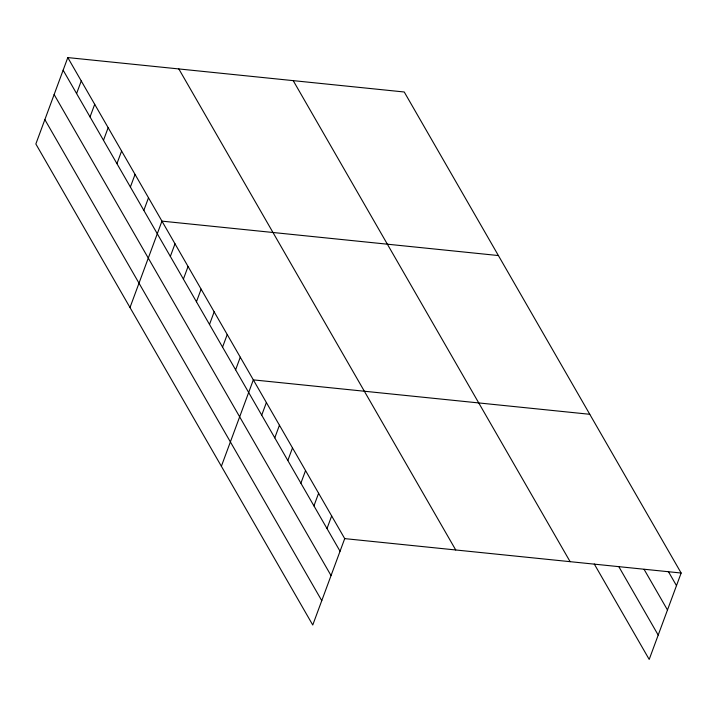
<?xml version="1.0" encoding="UTF-8"?>
<svg xmlns="http://www.w3.org/2000/svg" width="717" height="717" viewBox="0 0 717 717"><rect width="100%" height="100%" fill="white"/><g stroke="black" fill="none" stroke-linecap="round" stroke-linejoin="round"><path stroke-width="1.08" d="M67.801 57.584L35.85 143.974L312.755 625.009L344.716 538.619L67.801 57.584L404.245 91.991L681.15 573.026L649.199 659.416L594.259 563.983M76.594 93.56L81.254 80.949M90.037 116.916L94.707 104.315M103.49 140.281L108.15 127.68M116.943 163.646L121.603 151.036M130.386 187.012L135.056 174.401M143.839 210.377L148.5 197.767M130.001 307.521L161.952 221.132L498.396 255.548M170.341 256.417L175.011 243.807M183.4 279.101L188.06 266.491M196.449 301.776L201.119 289.166M209.507 324.451L214.168 311.841M222.557 347.127L227.226 334.525M235.615 369.811L240.276 357.2M221.374 466.265L253.334 379.876L589.768 414.292M261.723 415.161L266.383 402.551M274.781 437.836L279.442 425.235M287.831 460.52L292.491 447.91M300.889 483.195L305.55 470.585M313.938 505.87L318.608 493.26M326.997 528.546L331.657 515.944M344.716 538.619L681.15 573.026M668.325 571.467L676.489 585.637M644.09 569.352L667.482 609.988M619.04 567.039L658.197 635.074M293.217 80.636L570.123 561.671M178.829 68.94L455.734 549.975M63.141 70.194L340.046 551.23M54.133 94.536L331.039 575.572M44.857 119.622L321.763 600.658"/></g></svg>
